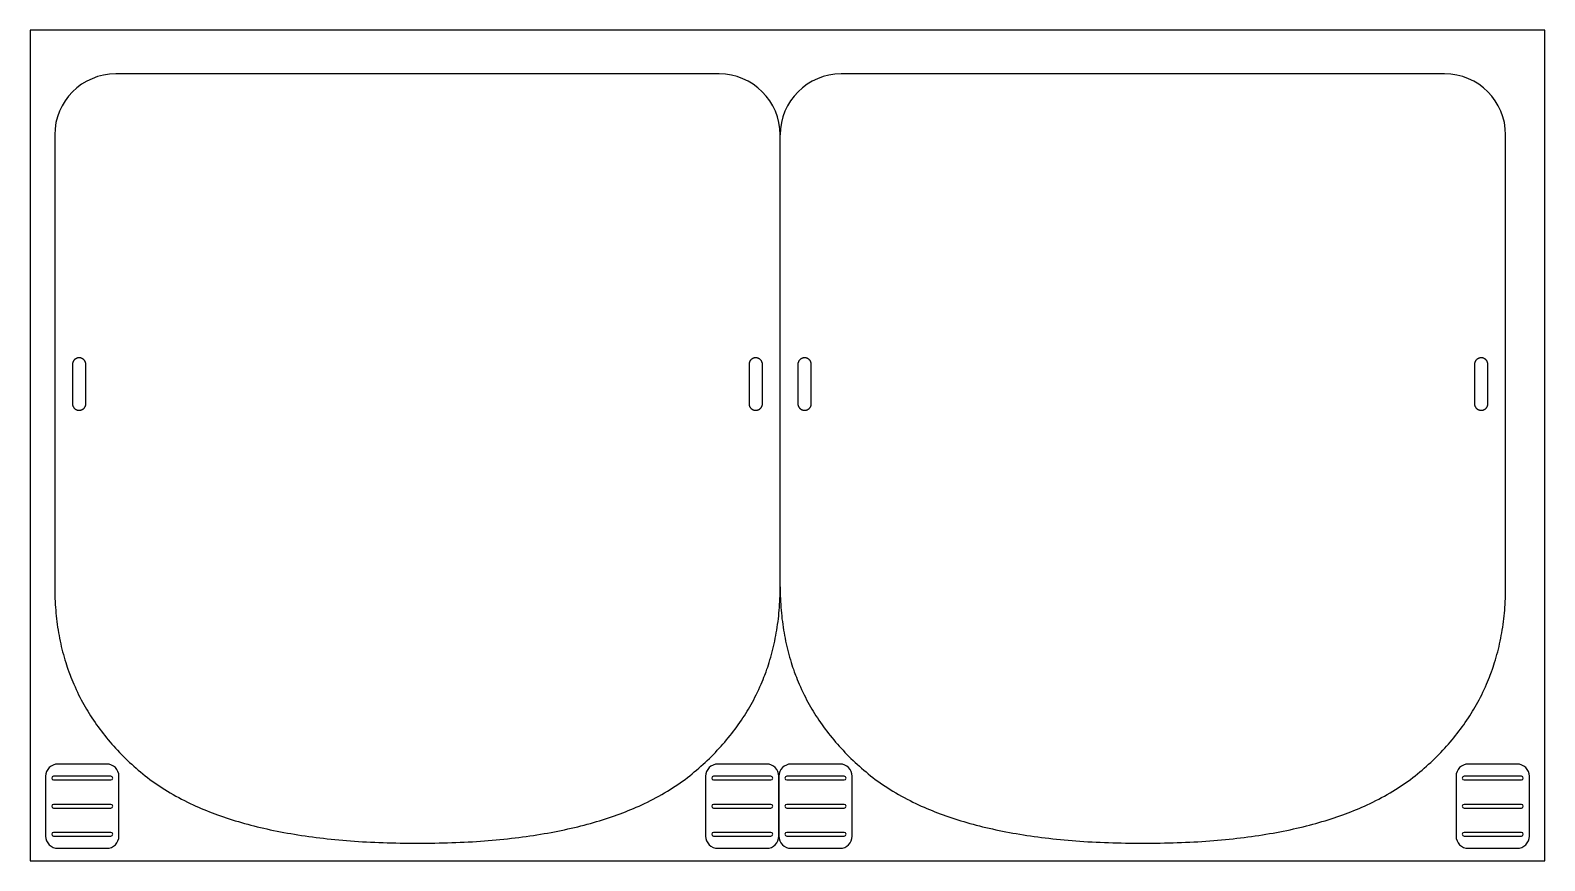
# Model space of a CAD drawing. Header units: millimetres. Extents: x 0 to 620, y 0 to 340.
import ezdxf

# ---------------------------------------------------------------- set-up
doc = ezdxf.new("R2010")
doc.units = ezdxf.units.MM
doc.layers.add('Cut', color=1, linetype='Continuous', true_color=0xff0000)
doc.layers.add('No cut', color=18, linetype='Continuous', true_color=0x000000)

msp = doc.modelspace()

# ---------------------------------------------------------------- linework, layer by layer
at = {"layer": 'Cut'}
for p, q in [((282, 322.15), (35, 322.15)), ((579, 322.15), (332, 322.15)), ((10, 297.15), (10, 112.15)), ((307, 112.15), (307, 297.15)), ((604, 112.15), (604, 297.15)), ((17.25, 203.15), (17.25, 187.15)), ((22.75, 187.15), (22.75, 203.15)), ((294.25, 203.15), (294.25, 187.15)), ((299.75, 187.15), (299.75, 203.15)), ((314.25, 203.15), (314.25, 187.15)), ((319.75, 187.15), (319.75, 203.15)), ((591.25, 203.15), (591.25, 187.15)), ((596.75, 187.15), (596.75, 203.15)), ((31.29, 39.57), (11.29, 39.57)), ((301.47, 39.57), (281.47, 39.57)), ((331.47, 39.57), (311.47, 39.57)), ((608.71, 39.57), (588.71, 39.57)), ((6.29, 34.57), (6.29, 10.07)), ((33.04, 34.57), (9.54, 34.57)), ((9.54, 33.07), (33.04, 33.07)), ((36.29, 10.07), (36.29, 34.57)), ((276.47, 34.57), (276.47, 10.07)), ((303.22, 34.57), (279.72, 34.57)), ((279.72, 33.07), (303.22, 33.07)), ((306.47, 10.07), (306.47, 34.57)), ((306.47, 34.57), (306.47, 10.07)), ((333.22, 34.57), (309.72, 34.57)), ((309.72, 33.07), (333.22, 33.07)), ((336.47, 10.07), (336.47, 34.57)), ((583.71, 34.57), (583.71, 10.07)), ((610.46, 34.57), (586.96, 34.57)), ((586.96, 33.07), (610.46, 33.07)), ((613.71, 10.07), (613.71, 34.57)), ((33.04, 23.07), (9.54, 23.07)), ((9.54, 21.57), (33.04, 21.57)), ((303.22, 23.07), (279.72, 23.07)), ((279.72, 21.57), (303.22, 21.57)), ((333.22, 23.07), (309.72, 23.07)), ((309.72, 21.57), (333.22, 21.57)), ((610.46, 23.07), (586.96, 23.07)), ((586.96, 21.57), (610.46, 21.57)), ((33.04, 11.57), (9.54, 11.57)), ((9.54, 10.07), (33.04, 10.07)), ((303.22, 11.57), (279.72, 11.57)), ((279.72, 10.07), (303.22, 10.07)), ((333.22, 11.57), (309.72, 11.57)), ((309.72, 10.07), (333.22, 10.07)), ((610.46, 11.57), (586.96, 11.57)), ((586.96, 10.07), (610.46, 10.07)), ((11.29, 5.07), (31.29, 5.07)), ((281.47, 5.07), (301.47, 5.07)), ((311.47, 5.07), (331.47, 5.07)), ((588.71, 5.07), (608.71, 5.07))]:
    msp.add_line(p, q, dxfattribs=at)
for centre, radius, start, end in [((35, 297.15), 25, 90, 180), ((282, 297.15), 25, 0, 90), ((332, 297.15), 25, 90, 180), ((579, 297.15), 25, 0, 90), ((11.29, 34.57), 5, 90, 180), ((31.29, 34.57), 5, 360, 90), ((281.47, 34.57), 5, 90, 180), ((301.47, 34.57), 5, 360, 90), ((311.47, 34.57), 5, 90, 180), ((331.47, 34.57), 5, 360, 90), ((588.71, 34.57), 5, 90, 180), ((608.71, 34.57), 5, 360, 90), ((9.54, 33.82), 0.75, 90, 270), ((33.04, 33.82), 0.75, 270, 90), ((279.72, 33.82), 0.75, 90, 270), ((303.22, 33.82), 0.75, 270, 90), ((309.72, 33.82), 0.75, 90, 270), ((333.22, 33.82), 0.75, 270, 90), ((586.96, 33.82), 0.75, 90, 270), ((610.46, 33.82), 0.75, 270, 90), ((9.54, 22.32), 0.75, 90, 270), ((33.04, 22.32), 0.75, 270, 90), ((279.72, 22.32), 0.75, 90, 270), ((303.22, 22.32), 0.75, 270, 90), ((309.72, 22.32), 0.75, 90, 270), ((333.22, 22.32), 0.75, 270, 90), ((586.96, 22.32), 0.75, 90, 270), ((610.46, 22.32), 0.75, 270, 90), ((11.29, 10.07), 5, 180, 270), ((9.54, 10.82), 0.75, 90, 270), ((31.29, 10.07), 5, 270, 0), ((33.04, 10.82), 0.75, 270, 90), ((281.47, 10.07), 5, 180, 270), ((279.72, 10.82), 0.75, 90, 270), ((301.47, 10.07), 5, 270, 0), ((303.22, 10.82), 0.75, 270, 90), ((311.47, 10.07), 5, 180, 270), ((309.72, 10.82), 0.75, 90, 270), ((331.47, 10.07), 5, 270, 0), ((333.22, 10.82), 0.75, 270, 90), ((588.71, 10.07), 5, 180, 270), ((586.96, 10.82), 0.75, 90, 270), ((608.71, 10.07), 5, 270, 0), ((610.46, 10.82), 0.75, 270, 90)]:
    msp.add_arc(centre, radius, start, end, dxfattribs=at)
for points, knots in [([(22.75, 203.15), (22.75, 205.9), (20, 205.9), (17.25, 205.9), (17.25, 203.15)], [-0.035141593, -0.035141593, -0.035141593, -0.034356194, -0.034356194, -0.033570796, -0.033570796, -0.033570796]), ([(299.75, 203.15), (299.75, 205.9), (297, 205.9), (294.25, 205.9), (294.25, 203.15)], [-0.035141593, -0.035141593, -0.035141593, -0.034356194, -0.034356194, -0.033570796, -0.033570796, -0.033570796]), ([(319.75, 203.15), (319.75, 205.9), (317, 205.9), (314.25, 205.9), (314.25, 203.15)], [-0.035141593, -0.035141593, -0.035141593, -0.034356194, -0.034356194, -0.033570796, -0.033570796, -0.033570796]), ([(596.75, 203.15), (596.75, 205.9), (594, 205.9), (591.25, 205.9), (591.25, 203.15)], [-0.035141593, -0.035141593, -0.035141593, -0.034356194, -0.034356194, -0.033570796, -0.033570796, -0.033570796]), ([(17.25, 187.15), (17.25, 184.4), (20, 184.4), (22.75, 184.4), (22.75, 187.15)], [-0.017570796, -0.017570796, -0.017570796, -0.016785398, -0.016785398, -0.016, -0.016, -0.016]), ([(294.25, 187.15), (294.25, 184.4), (297, 184.4), (299.75, 184.4), (299.75, 187.15)], [-0.017570796, -0.017570796, -0.017570796, -0.016785398, -0.016785398, -0.016, -0.016, -0.016]), ([(314.25, 187.15), (314.25, 184.4), (317, 184.4), (319.75, 184.4), (319.75, 187.15)], [-0.017570796, -0.017570796, -0.017570796, -0.016785398, -0.016785398, -0.016, -0.016, -0.016]), ([(591.25, 187.15), (591.25, 184.4), (594, 184.4), (596.75, 184.4), (596.75, 187.15)], [-0.017570796, -0.017570796, -0.017570796, -0.016785398, -0.016785398, -0.016, -0.016, -0.016])]:
    msp.add_rational_spline(points, [1, 0.707106781187, 1, 0.707106781187, 1], degree=2, knots=knots, dxfattribs=at)
for points in [[(10, 112.15), (10, 66.15), (79.5, 7.15), (158.5, 7.15)], [(158.5, 7.15), (237.5, 7.15), (307, 66.15), (307, 112.15)], [(307, 112.15), (307, 66.15), (376.5, 7.15), (455.5, 7.15)], [(455.5, 7.15), (534.5, 7.15), (604, 66.15), (604, 112.15)]]:
    msp.add_open_spline(points, degree=2, dxfattribs=at)
at = {"layer": 'No cut'}
msp.add_lwpolyline([(0, 0), (620, 0), (620, 340), (0, 340)], close=True, dxfattribs=at)

doc.saveas('drawing.dxf')
